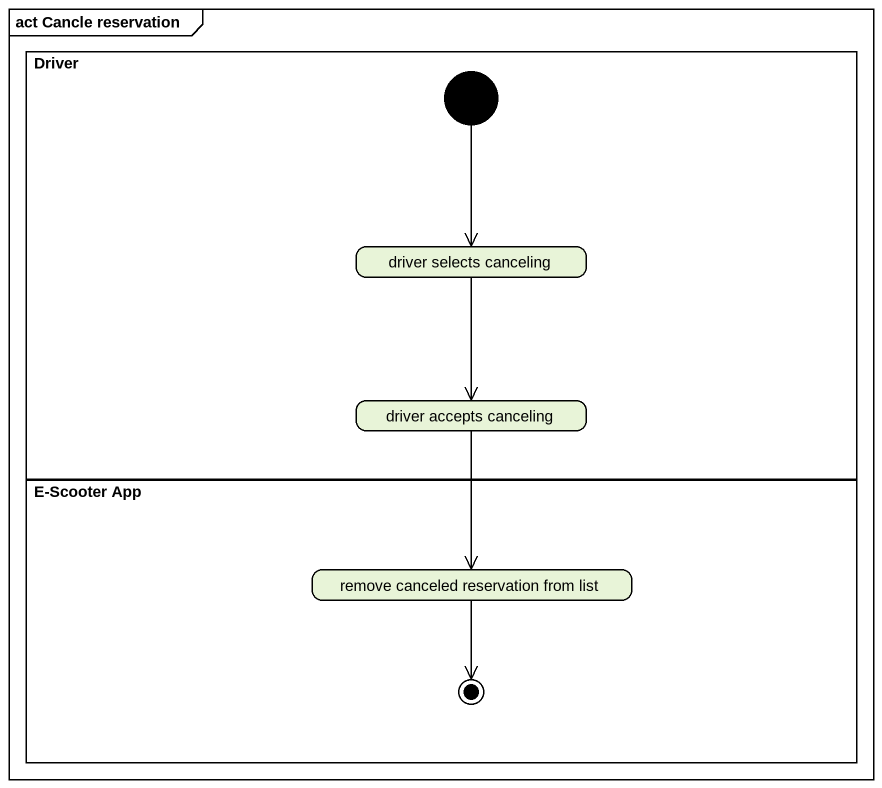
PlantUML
@startuml
mainframe act Cancle reservation
hide empty description
state Driver <<partition>> {
  state "driver selects canceling" as driver_selects_canceling
  state "driver accepts canceling" as driver_accepts_canceling
  [*] --> driver_selects_canceling
}
state "E-Scooter App" as E_Scooter_App <<partition>> {
  state "remove canceled reservation from list" as remove_canceled_reservation
  remove_canceled_reservation --> [*]
}
driver_selects_canceling --> driver_accepts_canceling
driver_accepts_canceling --> remove_canceled_reservation
@enduml
